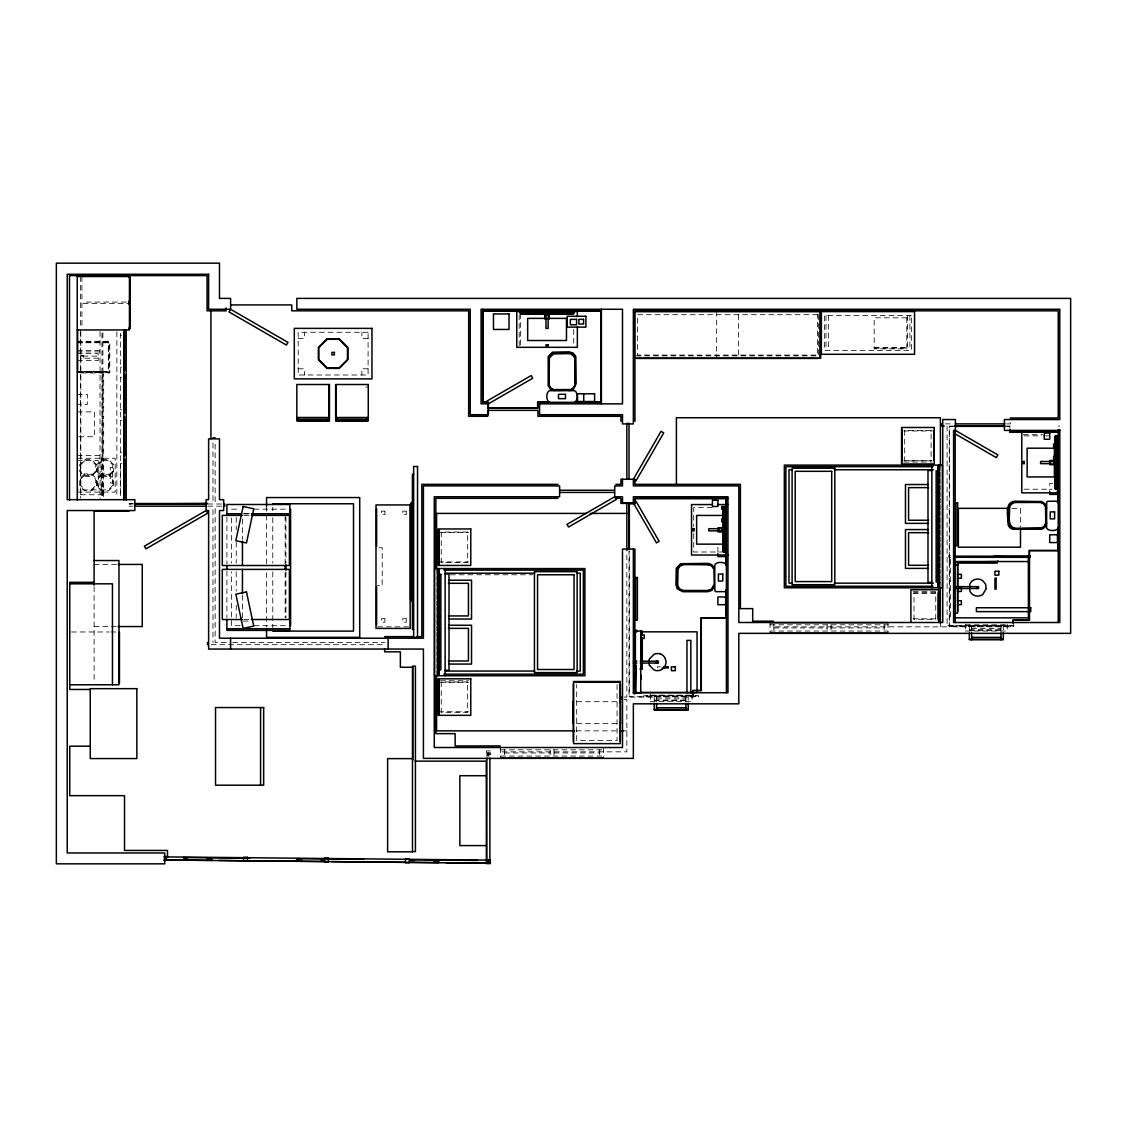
<?xml version="1.0" encoding="UTF-8"?>
<svg xmlns="http://www.w3.org/2000/svg" width="1127" height="1127" viewBox="0 0 1127 1127"><rect width="100%" height="100%" fill="white"/><g stroke="black" fill="none" stroke-linecap="round" stroke-linejoin="round"><path stroke-width="0.75" stroke-dasharray="5 3.75" d="M85.004 460.492L80.609 464.916L80.609 471.142L85.004 475.566L91.259 475.566L95.682 471.142L95.682 464.916L91.259 460.492M91.259 489.865L95.682 485.455L95.682 479.2L91.259 474.791L85.004 474.791L80.609 479.2L80.609 485.455L85.004 489.865M126.182 302.078L83.468 302.078L83.468 303.473L127.886 303.473M120.293 335.226L121.674 335.226M298.19 338.48L304.403 338.48L304.403 332.268M368.092 338.48L361.88 338.48L361.88 332.268M77.256 341.284L109.798 341.284L109.798 372.981L77.256 372.981M77.256 341.988L109.108 341.988L109.108 372.276L77.256 372.276M77.256 342.369L108.713 342.369L108.713 371.896L77.256 371.896M77.256 342.763L108.319 342.763L108.319 371.501L77.256 371.501M874.172 347.694L906.784 347.694M874.172 348.088L906.784 348.088M77.256 350.511L102.895 350.511M77.256 351.92L102.895 351.92M77.256 353.639L98.218 353.639L98.218 360.64L77.256 360.64M80.764 355.963L83.088 355.963M636.079 355.864L818.949 355.864M83.088 356.118L98.612 356.118L98.612 358.147L80.764 358.301M120.293 367.177L121.674 367.177M298.19 368.783L304.403 368.783L304.403 374.995M368.092 368.783L361.88 368.783L361.88 374.995M80.679 371.544L102.895 371.544M77.256 372.473L102.895 372.473M102.106 375.742L102.895 375.742M120.293 377.756L121.674 377.756M365.726 387.068L367.895 387.068M77.256 394.422L87.357 394.422L87.357 404.494L77.256 404.494M120.293 409.707L121.674 409.707M77.256 411.876L94.358 411.876L94.358 436.727L77.256 436.727M102.106 411.735L102.895 411.735M102.106 418.244L102.895 418.244M120.293 420.286L121.674 420.286M945.173 423.893L953.963 423.893M1006.679 423.893L1010.201 423.893L1010.201 420.935M954.484 426.062L949.258 426.062L949.258 626.851L1013.328 626.851L1013.328 623.527M1006.721 426.062L1010.201 426.062M1058.239 426.062L1059.803 426.062M953.019 426.372L949.582 426.372L949.582 626.542M1006.425 426.372L1009.877 426.372L1009.877 429.331M903.826 430.965L933.734 430.965M1023.33 434.698L1042.503 434.698M1024.091 435.895L1041.644 435.895M1043.391 435.895L1048.659 435.895M120.293 452.237L121.674 452.237M102.106 454.251L102.895 454.251M77.256 455.604L101.176 455.604L101.176 494.753L77.256 494.753M77.256 458.252L115.165 458.252L115.165 492.119L77.256 492.119M77.256 460.422L98.218 460.422L98.218 489.921L77.256 489.921M903.826 460.478L931.987 460.478M102.106 460.774L102.895 460.774M903.896 462.042L931.916 462.042M121.829 463.577L120.434 463.577L120.434 493.964L121.829 493.964M1052.801 483.539L1049.702 483.539L1049.702 489.752M1024.091 489.217L1052.167 489.217M129.112 503.53L132.592 503.53M207.734 504.008L212.975 504.008L212.975 441.249M221.54 504.008L215.144 504.008L215.144 441.249M129.112 506.178L132.606 506.178M207.734 506.178L212.975 506.178L212.975 642.531M221.54 506.178L215.144 506.178L215.144 642.531L230.866 642.531M712.236 507.573L693.711 507.573L693.711 526.365M1011.863 508.347L1020.484 508.347L1020.484 526.929M231.556 509.165L240.234 509.165M254.124 509.165L287.117 509.165M244.376 513.771L251.363 513.771M243.08 513.813L249.94 513.813M243.939 515.377L249.94 515.377M440.375 532.451L468.536 532.451M379.095 547.736L382.208 547.736L382.208 585.589L377.531 585.589M724.027 552.005L693.711 552.005L693.711 533.212M950.512 557.344L948.793 557.344L948.793 555.653L950.512 555.653L950.427 617.835M438.628 561.964L468.536 561.964M94.119 564.43L116.475 564.43M450.406 574.784L533.001 574.784M913.138 591.689L936.636 591.689M913.067 593.239L938.397 593.239M913.067 618.864L936.706 618.864M243.939 619.512L249.94 619.512M243.08 621.076L249.94 621.076M770.037 624.823L888.048 624.823M965.43 624.823L1007.186 624.823M240.234 625.724L231.556 625.724L231.556 571.798M254.124 625.724L287.117 625.724M950.822 625.767L1011.06 625.767M969.319 626.133L1003.298 626.133M950.822 626.373L1011.06 626.373M94.119 626.556L109.587 626.556M111.319 626.556L116.475 626.556M377.531 626.851L408.439 626.851M773.911 627.936L827.105 627.936M830.979 627.936L884.174 627.936M971.643 628.542L1000.973 628.542M969.319 629.739L1003.298 629.739M969.319 630.331L1003.298 630.331M770.037 631.035L888.048 631.035M965.43 631.035L1007.186 631.035M71.452 631.979L109.164 631.979M110.869 631.979L117.729 631.979M232.613 642.531L384.673 642.531M211.045 644.7L384.673 644.7M660.549 666.79L657.45 666.79L657.45 667.959M440.446 680.778L468.466 680.778M440.375 682.314L468.536 682.314M650.349 695.176L692.091 695.176M646.475 695.979L695.965 695.979M646.475 696.599L695.965 696.599M624.076 697.078L626.851 697.078L626.851 550.145M656.562 698.881L685.878 698.881M624.076 699.487L626.851 699.501L626.851 751.85L500.275 751.85L500.275 748.906M654.223 700.078L688.217 700.078M654.223 700.684L688.217 700.684M650.349 701.388L692.091 701.388M576.714 701.712L620.554 701.712M438.628 711.841L468.536 711.841M576.714 723.435L618.808 723.435M576.235 730.859L619.864 730.859M623.358 730.859L626.851 730.859M500.599 749.835L603.579 749.835M486.779 752.85L489.879 752.85L489.808 756.358M504.473 752.949L550.145 752.949M554.033 752.949L599.705 752.949M500.599 756.048L603.579 756.048M1011.06 625.457L1011.06 626.542M1007.186 624.062L1007.186 633.36M1003.298 624.823L1003.298 631.162M1000.973 626.133L1000.973 631.486M971.643 626.133L971.643 631.486M969.319 624.823L969.319 631.162M965.43 624.062L965.43 633.36M950.822 625.457L950.822 626.542M949.652 556.174L949.652 563.106M947.089 426.062L947.089 626.851L773.46 626.851L773.46 624.006M940.411 623.344L940.411 626.851M909.898 315.461L909.898 350.412M907.573 315.461L907.573 350.412M888.048 622.653L888.048 633.36M884.174 624.823L884.174 631.035M830.979 624.823L830.979 631.035M828.359 315.461L828.359 350.412M827.105 624.823L827.105 631.035M826.021 315.461L826.021 350.412M818.371 314.842L818.371 356.681M773.911 624.823L773.911 631.035M770.037 622.653L770.037 633.36M738.396 314.715L738.396 356.808M717.885 547.257L717.885 551.92M716.659 311.207L716.659 356.808M695.965 695.669L695.965 696.754M693.33 693.88L693.33 697.078L629.021 697.078L629.021 550.948M693.02 691.964L693.02 696.754M692.091 694.317L692.091 703.826M688.217 695.176L688.217 701.501M685.878 696.486L685.878 701.825M656.562 696.486L656.562 701.825M654.223 695.176L654.223 701.501M650.349 694.317L650.349 703.826M646.475 695.669L646.475 696.754M643.756 696.754L643.756 695.669L698.684 695.669L698.684 696.754L629.331 696.754L629.331 551.103M617.061 684.61L617.061 740.524L576.686 740.524L576.686 684.61M603.579 747.666L603.579 758.372M599.705 749.835L599.705 756.048M573.713 329.45L573.713 345.172M554.033 749.835L554.033 756.048M550.145 749.835L550.145 756.048M520.42 313.729L520.42 345.172M519.195 314.743L519.195 345.876M504.473 749.835L504.473 756.048M500.599 747.666L500.599 758.372M488.794 752.85L488.794 756.358M487.864 752.85L487.864 756.358M486.85 752.85L486.85 756.358M285.92 517.335L285.92 563.049M285.92 571.84L285.92 617.554M285.145 515.377L285.145 563.979M285.145 572.657L285.145 617.779M272.762 507.263L272.762 510.756M272.762 517.73L272.762 563.077M272.762 571.798L272.762 627.626M266.55 506.291L266.55 563.951M266.55 572.685L266.55 626.837M242.432 518.829L242.432 539.579M242.432 595.31L242.432 617.779M236.233 517.335L236.233 529.634M236.233 541.946L236.233 563.049M236.233 571.84L236.233 591.182M236.233 605.241L236.233 617.554M231.556 517.856L231.556 563.091M226.907 517.11L226.907 563.979M226.907 571.107L226.907 617.779M120.35 333.254L120.35 496.711M116.856 331.718L116.856 496.514M103.67 496.627L103.67 459.21L102.261 459.21L102.106 496.768L102.895 496.768L102.895 329.957M101.951 333.254L101.951 496.711M100.021 331.507L100.021 498.472M94.119 586.787L94.119 683.032M81.933 276.524L81.933 329.014M80.848 332L80.848 497.965M80.369 276.524L80.369 329.014M80.369 330.253L80.369 497.965M96.528 471.509L91.611 476.439L84.652 476.439L79.735 471.509L79.735 464.563L84.652 459.647L91.611 459.647L96.528 464.563L96.528 471.509M113.602 471.509L108.699 476.439L101.726 476.439L96.823 471.509L96.823 464.563L101.726 459.647L108.699 459.647L113.602 464.563L113.602 471.509M84.652 473.932L79.735 478.848L79.735 485.807L84.652 490.71L91.611 490.71L96.528 485.807L96.528 478.848L91.611 473.932L84.652 473.932M102.106 460.492L97.683 464.916L97.683 471.142L102.106 475.566L108.333 475.566L112.756 471.142L112.756 464.916L108.333 460.492L102.106 460.492M101.726 473.932L96.823 478.848L96.823 485.807L101.726 490.71L108.699 490.71L113.602 485.807L113.602 478.848L108.699 473.932L101.726 473.932M112.756 485.455L108.333 489.865L102.106 489.865L97.683 485.455L97.683 479.2L102.106 474.791L108.333 474.791L112.756 479.2L112.756 485.455M132.592 503.994L129.112 504.008L132.606 504.008M817.61 314.701L637.445 314.701L637.445 355.075L817.61 355.075L817.61 314.701M911.447 315.461L824.471 315.461L824.471 350.412L911.447 350.412L911.447 315.461M906.784 317.814L874.172 317.814L874.172 348.863L906.784 348.863L906.784 317.814M368.092 332.268L298.19 332.268L298.19 374.995L368.092 374.995L368.092 332.268M83.243 355.738L80.609 355.738L80.609 358.527L83.243 358.527L83.243 355.738M103.67 374.178L102.261 374.178L102.261 413.271L103.67 413.271L103.67 374.178M103.67 416.694L102.261 416.694L102.261 455.801L103.67 455.801L103.67 416.694M931.099 430.57L904.685 430.57L904.685 460.873L931.099 460.873L931.099 430.57M112.601 467.423L110.277 467.423L110.277 482.948L112.601 482.948L112.601 467.423M384.913 511.151L381.419 511.151L381.419 514.645L384.913 514.645L384.913 511.151M406.269 511.151L402.776 511.151L402.776 514.645L406.269 514.645L406.269 511.151M467.663 532.057L441.263 532.057L441.263 562.359L467.663 562.359L467.663 532.057M935.748 592.844L914.011 592.844L914.011 619.258L935.748 619.258L935.748 592.844M384.913 618.681L381.419 618.681L381.419 622.203L384.913 622.203L384.913 618.681M406.269 618.681L402.776 618.681L402.776 622.203L406.269 622.203L406.269 618.681M1013.779 625.457L948.103 625.457L948.103 626.542L1013.779 626.542L1013.779 625.457M467.663 681.948L441.263 681.948L441.263 712.222L467.663 712.222L467.663 681.948M490.273 750.92L486.385 750.92L486.385 754.794L490.273 754.794L490.273 750.92"/><path stroke-width="1.5" d="M488.315 863.212L488.343 860.112L164.57 856.886L164.528 860L488.315 863.212L446.081 862.718M1058.239 527.83C1056.901 531.465 1047.941 531.479 1046.589 527.83L1046.687 502.374A1.648 1.648 0 0 1 1047.772 501.29L1056.52 501.191L1058.239 502.91M1046.589 522.548L1046.25 524.703A6.945 6.945 0 0 1 1041.757 529.197L1012.595 529.197A6.945 6.945 0 0 1 1008.101 524.703C1008.313 517.448 1003.706 502.529 1014.751 501.191L1041.757 501.543L1045.264 504.065L1046.589 508.192M726.422 590.013L725.239 591.647L715.941 591.647A1.86 1.86 0 0 1 714.842 590.534L714.757 565.078C716.124 561.457 725.041 561.443 726.422 565.078M713.659 586.378L711.264 589.689L707.39 590.928L683.314 590.928L679.44 589.689L677.031 586.378L676.707 570.755L679.44 565.416L683.314 564.148L709.432 564.486A6.523 6.523 0 0 1 713.659 568.698M714.419 586.885L711.884 590.379L707.784 591.717L682.92 591.717L677.271 588.843L675.946 584.716L676.285 568.205L680.75 563.711L707.784 563.373L711.884 564.697L714.419 568.205M649.546 658.858L654.167 654.223A8.593 8.593 0 0 1 660.647 654.181M569.177 390.66L573.305 389.336L576.179 383.673L575.827 356.667L573.305 353.16L569.177 351.835L552.653 352.173L548.173 356.667L548.173 385.828L550.709 389.336L554.822 390.66M574.46 402.311C578.109 400.973 578.109 391.985 574.46 390.66L549.525 390.66C545.905 391.985 545.905 400.973 549.525 402.311M207.453 503.544L134.338 503.98L205.987 504.008M127.731 276.369L129.126 276.369M77.256 276.524L129.45 276.524M128.675 277.143L130.211 277.298L130.211 302.149L128.83 302.149M128.83 303.388L130.211 303.388L130.211 328.253L128.83 328.253M231.303 304.924L291.766 304.924L291.766 310.827L468.663 310.827L468.663 416.286L487.723 416.286L487.723 410.369L537.917 410.369L537.917 416.286L620.935 416.286L620.935 421.357M482.652 309.249L482.652 310.813L601.381 310.813M517.702 311.151L482.962 311.151L482.962 401.973L488.033 401.973L488.033 407.889L537.621 407.889L537.621 401.973L549.624 401.973M576.756 311.151L601.071 311.151L601.071 401.973L575.348 401.973M636.656 311.362L818.371 311.362M128.675 328.408L129.45 328.408M77.256 329.957L129.45 329.957L129.45 275.608M636.656 358.428L818.371 358.428M487.723 402.297L482.652 402.297L482.652 310.827M601.381 402.311L539.565 402.311L539.565 414.722L622.498 414.722L622.498 423.921L633.36 423.921L633.36 309.263L1059.789 309.263L1059.789 419.54L1004.411 419.54L1004.411 430.401L1059.789 430.401M539.565 403.86L622.498 403.86L622.498 309.263L481.088 309.263L481.088 403.86L488.343 403.86L532.705 378.249L531.141 375.559L486.794 401.17L488.343 403.86L488.343 414.722L470.227 414.722L470.227 309.263L296.838 309.263L296.838 298.401L1070.65 298.401L1070.65 633.36L738.819 633.36L738.819 703.826L633.36 703.826L633.36 758.372L423.414 758.372L423.414 649.053L208.622 649.053L208.622 510.531L206.1 510.531L144.397 546.158L145.946 548.849L207.65 513.222L206.1 510.531L206.1 499.67L208.622 499.67L208.622 438.854L219.483 438.854L219.483 499.67L223.667 499.67L223.667 510.531L219.483 510.531L219.483 638.192L423.414 638.192L423.414 485.906L559.598 485.906L559.598 496.768L434.275 496.768L434.275 747.511L622.498 747.511L622.498 549.06L634.924 549.06L634.839 694.049M487.723 408.199L537.917 408.199L537.917 402.297M329.056 417.497L297.218 417.497L297.218 419.216L329.056 419.216M336.057 417.497L367.895 417.497L367.895 419.216L336.057 419.216M1010.201 417.976L1058.225 417.976L1058.225 310.827L634.938 310.827L634.938 421.357M955.724 423.893L1004.918 423.893M944.37 426.062L941.665 426.062L941.665 423.893M954.484 426.062L1004.974 426.062M954.752 426.372L1004.706 426.372M955.372 433.965L996.282 457.59L997.846 454.899L955.414 430.401L953.597 430.401L953.597 622.513L1059.803 622.513L1059.803 429.57M1010.201 431.979L1058.225 431.979M1057.999 432.275L1009.877 432.289L1009.877 429.331M1056.21 436.515L1054.9 436.515L1054.9 488.611L1056.21 488.611M212.975 437.769L215.144 437.769M1052.026 461.464L1040.601 461.464L1040.601 463.648L1050.392 463.648M933.043 466.677L785.885 466.677L785.885 586.265L933.043 586.265M792.478 469.776L788.999 469.776L788.999 583.152L792.478 583.152M834.234 469.776L933.438 469.776M931.86 470.537L928 470.537L928 582.377L931.86 582.377M937.903 472.467L939.833 472.467L939.833 477.13L937.903 477.13M413.651 474.27L412.412 474.27L412.412 629.57L413.651 629.57M937.903 478.919L939.833 478.919L939.833 483.582L937.903 483.582M557.95 484.342L421.836 484.342L421.836 636.628L416.765 636.628M615.863 484.342L620.935 484.342L620.935 479.271L633.459 479.271L636.051 480.792L663.718 432.895L661.028 431.331L633.36 479.243L633.36 485.906L738.819 485.906L738.819 622.498L942.75 622.498L942.75 419.54L955.414 419.54L955.414 430.401M928.183 484.525L905.474 484.525L905.474 523.365L928.183 523.365M937.903 485.385L939.833 485.385L939.833 490.048L937.903 490.048M928.648 487.625L908.587 487.625L908.587 520.251L928.648 520.251M559.71 490.259L614.116 490.259M937.903 491.837L939.833 491.837L939.833 496.5L937.903 496.5M559.71 492.429L614.116 492.429M1057.999 492.851L1021.809 492.851L1021.809 432.275M937.903 498.289L939.833 498.289L939.833 502.966L937.903 502.966M557.95 498.345L435.839 498.345L435.839 568.572M615.863 498.345L620.935 498.345L620.935 503.403L626.851 503.403L626.851 550.145M727.957 498.345L634.938 498.345L634.938 503.403M413.074 502.614L411.13 502.614L411.13 601.226L413.074 601.226M633.459 503.403L629.021 503.403L629.021 549.187M134.338 503.53L207.453 503.53M272.762 503.769L353.512 503.769L353.512 631.106L272.762 631.106M635.234 503.713L629.331 503.713L629.331 549.342M712.306 504.558L691.541 504.558L691.541 555.033L727.873 555.033M717.505 504.558L727.873 504.558M937.903 504.755L939.833 504.755L939.833 509.418L937.903 509.418M134.352 506.178L205.987 506.178M1008.411 508.347L958.359 508.347L958.359 547.187L1020.484 547.187L1020.484 528.605M723.069 509.362L724.224 509.362M129.112 511.137L94.119 511.137L94.119 585.138M937.903 511.207L939.833 511.207L939.833 515.87L937.903 515.87M586.702 513.419L436.586 513.419L436.586 567.783M590.196 513.419L626.851 513.419M226.907 513.771L240.882 513.771M251.363 513.771L289.808 513.771M242.432 515.377L222.301 515.377L222.301 565.5L289.414 565.5L289.414 515.377L251.448 515.377M937.903 517.673L939.833 517.673L939.833 522.336L937.903 522.336M937.903 524.125L939.833 524.125L939.833 528.788L937.903 528.788M720.209 528.704L708.784 528.704L708.784 530.873L720.209 530.873M928.183 529.577L905.474 529.577L905.474 568.388L928.183 568.388M937.903 530.578L939.833 530.578L939.833 535.255L937.903 535.255M928.648 532.677L908.587 532.677L908.587 565.289L928.648 565.289M937.903 537.044L939.833 537.044L939.833 541.707L937.903 541.707M937.903 543.496L939.833 543.496L939.833 548.159L937.903 548.159M937.903 549.948L939.833 549.948L939.833 554.625L937.903 554.625M723.069 550.23L724.224 550.23M1058.225 550.709L1029.5 550.709L1029.5 608.045M954.851 556.174L1029.19 556.174M937.903 556.414L939.833 556.414L939.833 561.077L937.903 561.077M1029.19 556.499L993.408 556.499L1029.19 557.132M955.626 557.287L1030.05 557.344L1030.05 555.653L1028.345 555.653L1028.416 617.835L955.626 617.835M94.119 560.542L118.969 560.542L118.969 684.779L69.733 684.779M954.766 561.542L1029.19 561.542M954.766 562.176L997.296 561.542M954.315 562.317L957.809 562.317L957.809 611.623M937.903 562.866L939.833 562.866L939.833 567.515L937.903 567.515M958.161 563.106L997.296 563.106M118.194 564.43L142.27 564.43L142.27 626.556L118.194 626.556M954.315 565.036L957.809 565.036M438.938 568.572L584.913 568.572L584.913 675.735L438.938 675.735M937.903 569.332L939.833 569.332L939.833 573.995L937.903 573.995M443.968 570.107L583.363 570.107L583.363 674.171L443.968 674.171M445.334 573.206L534.691 573.206M576.742 573.206L580.25 573.206L580.25 671.058L576.742 671.058M445.137 573.995L449.011 573.995L449.011 670.283L445.137 670.283M957.485 574.361L961.373 574.361L961.373 578.25L957.485 578.25M937.903 575.784L939.833 575.784L939.833 580.447L937.903 580.447M448.828 580.208L471.537 580.208L471.537 619.047L448.828 619.047M94.119 582.321L69.747 582.321L69.747 689.47L90.259 689.47M834.234 583.152L933.438 583.152M448.377 583.307L468.438 583.307L468.438 615.934L448.377 615.934M69.733 583.828L112.461 583.828L112.461 684.779M955.33 586.632L978.616 586.632L978.616 588.491L955.33 588.491M957.485 587.561L961.373 587.561L961.373 591.45L957.485 591.45M957.485 600.761L961.373 600.761L961.373 604.65L957.485 604.65M740.383 608.622L752.709 608.622L752.695 621.174L773.46 621.174M955.161 613.187L957.485 613.187L957.485 561.936M726.394 618.047L701.29 618.047L701.29 690.682L696.514 690.682M242.432 619.512L222.301 619.512L222.301 569.389L289.414 569.389L289.414 619.512L251.448 619.512M1013.328 620.216L1029.5 620.216L1029.5 611.524M770.037 622.653L888.048 622.653M448.828 625.26L471.537 625.26L471.537 664.071L448.828 664.071M448.377 628.359L468.438 628.359L468.438 660.971L448.377 660.971M226.907 628.767L289.808 628.767M634.839 630.204L636.558 630.204L636.558 631.923L634.839 631.923M641.672 631.838L697.049 631.838L697.049 692.415L639.939 692.415M770.037 633.219L888.048 633.219M641.531 634.938L644.221 634.938L644.221 638.445L641.531 638.445M384.673 636.628L413.398 636.628M971.643 637.375L1000.973 637.375M969.319 639.178L1003.298 639.178M633.36 661.197L636.797 661.197M640.235 661.197L658.365 661.197L658.365 663.07L640.235 663.07M633.36 663.07L636.797 663.07M636.318 665.24L635.684 692.725M663.648 666.79L668.311 666.79L668.311 667.959L662.098 667.959M640.502 668.255L640.502 669.973M640.361 669.128L642.291 669.128L642.291 637.995M445.334 671.058L534.691 671.058M573.573 682.272L620.188 682.272M634.839 692.33L636.558 692.33M633.36 692.725L727.972 692.725L727.972 496.768L633.36 496.768L633.36 502.867L656.463 542.876L659.14 541.326L636.051 501.318L633.36 502.867L622.498 502.867L622.498 496.768L614.722 496.768L566.98 524.337L568.543 527.013L616.272 499.458L614.722 496.768L614.722 485.906L622.498 485.906L622.498 479.243M656.562 707.728L685.878 707.728M654.223 709.531L688.217 709.531M574.488 730.859L436.586 730.859L436.586 676.496M619.864 730.859L623.358 730.859M500.275 745.947L455.139 745.947L455.139 733.635L435.839 733.635L435.839 675.693M90.259 746.187L69.747 746.187L69.747 795.662L124.519 795.662L124.519 850.434L167.486 850.434L167.486 857.393M500.599 758.217L603.579 758.217M412.468 758.626L387.618 758.626L387.618 851.829L412.468 851.829L412.468 666.17L415.426 666.17L415.426 851.603L412.468 851.603M415.032 761.148L486.272 761.148L486.385 863.606L490.273 863.606L490.273 859.718L486.385 859.718M486.272 775.714L459.858 775.714L459.858 845.588L486.272 845.588M163.894 856.506L166.486 856.506L166.486 860.394L163.894 860.394M183.25 857.548L249.814 858.211M297.105 858.675L363.655 859.337M410.961 859.802L477.51 860.464M183.912 858.168L187.434 858.211M296.528 859.295L301.811 859.337M410.904 860.422L414.426 860.464M206.776 859.337L212.059 859.38M321.153 860.464L324.675 860.507M433.782 861.577L439.051 861.634M164.528 859.929L212.045 860.394M219.089 860.464L324.661 861.521M331.704 861.577L405.607 862.324M409.129 862.352L439.051 862.648M649.546 665.395L654.167 670.03A8.593 8.593 0 0 0 660.647 670.072A8.664 8.664 0 0 0 665.339 665.395A8.593 8.593 0 0 0 665.339 658.858M1058.239 429.57L1058.239 622.513M1057.901 491.344L1057.901 501.769M1057.901 527.816L1057.901 550.399L1029.19 550.399L1029.19 619.906L1013.032 619.906L1013.032 623.217M1057.45 491.302L1057.45 494.401L1049.702 494.401L1049.702 491.302M1056.069 436.515L1056.069 488.611M1003.298 632.839L1003.298 639.784L969.319 639.784L969.319 632.839M1000.973 632.965L1000.973 639.784M977.687 586.632L977.687 588.491M976.743 586.632L976.743 588.491M971.643 632.965L971.643 639.784M955.161 430.401L955.161 622.513M940.411 465.183L940.411 417.737L676.397 417.737L676.397 484.342M940.411 588.195L940.411 623.344M938.876 622.358L938.876 589.745L910.898 589.745L910.898 622.358M938.397 593.239L938.397 618.864M938.312 591.689L938.312 620.428M938.087 472.128L938.087 465.113L784.336 465.113L784.336 587.801L938.087 587.801L938.087 573.784M938.087 475.622L938.087 479.13M938.087 482.638L938.087 486.146M938.087 501.924L938.087 505.417M938.087 508.925L938.087 512.433M938.087 521.195L938.087 524.703M938.087 528.211L938.087 531.719M938.087 535.212L938.087 538.72M938.087 547.483L938.087 550.99M938.087 554.498L938.087 558.006M938.087 566.768L938.087 570.276M937.312 514.8L937.312 518.124M937.312 521.463L937.312 524.788M937.312 528.126L937.312 531.451M937.312 534.776L937.312 538.114M933.734 430.965L933.734 460.478M931.86 465.113L931.86 587.801M902.135 429.415L902.135 462.042M819.935 311.601L819.935 358.189M740.397 608.622L740.397 484.342L634.938 484.342L634.938 479.271M726.394 498.345L726.422 692.725M726.084 505.657L726.084 498.641L635.234 498.641L635.234 502.022M726.084 554.695L726.084 565.205M726.084 589.717L726.084 617.737L700.994 617.737L700.994 690.358L693.02 690.358L693.02 693.556M725.633 553.47L725.633 556.569L717.885 556.569L717.885 553.47M724.224 508.094L724.224 551.483M723.224 508.094L723.224 551.483M693.33 690.682L693.33 693.88M690.837 692.725L690.837 640.39L686.949 640.39L686.949 692.725M688.217 703.178L688.217 710.123L654.223 710.123L654.223 703.178M685.878 703.304L685.878 710.123M657.45 661.197L657.45 663.07M656.492 661.197L656.492 663.07M656.562 703.304L656.562 710.123M642.291 634.529L642.291 631.078L635.389 631.078L635.389 693.19L640.742 693.19L640.742 631.078M641.362 631.078L641.362 669.128M641.136 648.927L641.136 652.815M641.136 662.112L641.136 666.001M641.136 675.341L641.136 679.215M633.36 549.06L633.36 693.584M629.021 423.118L629.021 479.271M626.851 423.118L626.851 479.271M621.301 697.078L621.301 699.501M620.554 701.712L620.554 723.435M620.399 683.835L620.399 702.994M620.399 722.139L620.399 741.298M601.381 309.249L601.381 403.875M583.73 393.774L583.73 401.522M577.348 316.701L577.348 311.601L516.772 311.601L516.772 347.313L577.348 347.313L577.348 326.915M573.361 683.835L573.361 741.298M573.206 701.712L573.206 723.435M548.145 318.659L548.145 328.45L545.975 328.45L545.975 317.025M489.879 758.119L489.879 861.662L486.779 861.662L486.85 758.119M445.137 568.572L445.137 675.735M438.938 529.732L438.938 564.683M438.938 579.109L438.938 582.617M438.938 586.139L438.938 594.915M438.938 598.437L438.938 601.945M438.938 610.735L438.938 614.243M438.938 617.751L438.938 626.542M438.938 630.049L438.938 638.84M438.938 642.348L438.938 645.87M438.938 654.646L438.938 658.168M438.938 661.676L438.938 670.452M438.938 679.609L438.938 714.546M438.699 530.887L438.699 563.514M438.699 680.778L438.699 713.377M412.862 759.894L412.862 667.269L400.367 667.269L400.367 651.829L384.673 651.829L384.673 648.983M388.139 638.192L388.139 649.053M376.615 508.657L376.615 546.496M376.615 586.829L376.615 624.682M367.106 418.666L367.106 420.61L336.818 420.61L336.818 418.666M336.057 384.899L336.057 420.61M329.056 384.899L329.056 420.61M328.281 418.666L328.281 420.61L298.007 420.61L298.007 418.666M290.597 509.165L290.597 625.724M289.808 515.377L289.808 504.502L226.907 504.502L226.907 515.377M289.808 619.512L289.808 630.387L226.907 630.387L226.907 619.512M285.92 564.81L285.92 570.079M285.145 565.712L285.145 569.177M266.55 506.291L266.55 497.556L359.724 497.556L359.724 637.333L266.55 637.333L266.55 628.584M260.576 707.545L260.576 785.195M242.432 541.298L242.432 565.5M242.432 569.389L242.432 593.591M230.598 638.192L230.598 649.053M226.907 565.712L226.907 569.177M226.118 307.868L226.118 310.827L207.058 310.827L207.058 275.594L69.508 275.594L69.508 500.036M224.752 504.008L224.752 506.178M210.932 310.827L210.932 438.713M207.537 642.531L207.537 644.7M129.126 301.008L129.126 304.529M126.196 329.957L126.196 500.022M124.632 331.662L124.632 370.769M124.632 374.178L124.632 413.271M124.632 416.694L124.632 455.801M124.632 459.21L124.632 498.331M123.857 329.957L123.857 500.022M119.448 631.979L119.448 683.244M77.65 329.957L77.65 372.473M77.256 275.608L77.256 500.022M649.49 665.493A8.593 8.593 0 0 1 649.49 658.76M660.704 654.054A8.664 8.664 0 0 1 665.339 658.689M208.622 274.27L208.622 309.263L230.598 309.263L287.963 342.383L286.413 345.073L229.049 311.954L230.598 309.263L230.598 298.401L219.483 298.401L219.483 263.169L56.35 263.169L56.35 863.831L164.711 863.831L164.711 852.97L67.211 852.97L67.211 510.531L134.846 510.531L134.846 499.67L67.211 499.67L67.211 274.27L208.622 274.27M549.37 358.006L549.074 383.743C549.849 393.267 562.542 389.618 568.572 390.125A6.382 6.382 0 0 0 574.939 383.743L574.939 359.978A6.382 6.382 0 0 0 568.572 353.61L553.47 353.934L549.37 358.006M548.919 357.16L548.919 385.335A6.706 6.706 0 0 0 553.16 389.576L570.84 389.576A6.706 6.706 0 0 0 575.08 385.335L575.08 357.16A6.706 6.706 0 0 0 570.84 352.92L553.16 352.92A6.706 6.706 0 0 0 548.919 357.16M1045.814 522.153L1045.504 524.21A6.706 6.706 0 0 1 1041.263 528.45L1015.145 528.76L1011.257 527.506L1008.538 522.153L1008.538 508.559L1009.792 504.699L1013.088 502.29L1041.263 502.29A6.706 6.706 0 0 1 1045.504 506.53L1045.814 522.153M678.031 569.022L677.721 584.11A6.382 6.382 0 0 0 684.089 590.478L707.855 590.478L711.588 589.252L714.222 584.11L713.912 569.022L711.588 565.824L707.855 564.627L684.089 564.627L680.342 565.824L678.031 569.022M1046.053 521.914L1044.828 525.661L1041.658 527.971L1015.906 528.295C1006.397 527.492 1010.046 514.828 1009.538 508.798A6.382 6.382 0 0 1 1015.906 502.431L1039.686 502.431A6.382 6.382 0 0 1 1046.053 508.798L1046.053 521.914M243.108 506.516L235.853 540.692L246.489 542.946L253.744 508.77L243.108 506.516M986.153 588.66L982.871 594.352A8.593 8.593 0 0 1 974.418 595.45A8.396 8.396 0 0 1 969.798 590.83L969.798 584.293A8.396 8.396 0 0 1 972.474 580.771A8.593 8.593 0 0 1 982.871 580.771L985.576 584.293L986.153 588.66M327.027 338.861L318.363 347.51L318.363 359.752L327.027 368.402L339.255 368.402L347.905 359.752L347.905 347.51L339.255 338.861L327.027 338.861M327.196 339.297L318.8 347.694L318.8 359.569L327.196 367.965L339.072 367.965L347.482 359.569L347.482 347.694L339.072 339.297L327.196 339.297M246.489 591.943L235.853 594.183L243.108 628.373L253.744 626.119L246.489 591.943M820.695 311.601L634.332 311.601L634.332 358.189L820.695 358.189L820.695 311.601M914.546 311.601L821.372 311.601L821.372 354.301L914.546 354.301L914.546 311.601M574.009 312.052L520.096 312.052L520.096 313.531L574.009 313.531L574.009 312.052M573.108 312.982L521.012 312.982L521.012 314.137L573.108 314.137L573.108 312.841M509.024 313.926L493.471 313.926L493.471 329.45L509.024 329.45L509.024 313.926M549.159 314.926L544.975 314.926L544.975 319.11L549.159 319.11L549.159 314.926M548.624 315.461L545.51 315.461L545.51 318.575L548.624 318.575L548.624 315.461M585.885 316.25L567.247 316.25L567.247 327.126L585.885 327.126L585.885 316.25M566.472 318.377L527.661 318.377L527.661 340.509L566.472 340.509L566.472 318.377M576.573 319.35L570.361 319.35L570.361 324.801L576.573 324.801L576.573 319.35M583.561 319.35L578.898 319.35L578.898 324.012L583.561 324.012L583.561 319.35M371.966 328.38L294.302 328.38L294.302 378.883L371.966 378.883L371.966 328.38M548.229 344.834L545.905 344.834L545.905 345.764L548.229 345.764L548.229 344.834M334.381 352.385L331.887 352.385L331.887 354.878L334.381 354.878L334.381 352.385M329.45 384.504L296.824 384.504L296.824 420.991L329.45 420.991L329.45 384.504M368.261 384.504L335.663 384.504L335.663 420.991L368.261 420.991L368.261 384.504M594.619 393.774L577.545 393.774L577.545 401.522L594.619 401.522L594.619 393.774M565.486 394.309L558.499 394.309L558.499 398.662L565.486 398.662L565.486 394.309M934.213 427.485L901.586 427.485L901.586 463.972L934.213 463.972L934.213 427.485M1049.702 433.064L1044.25 433.064L1044.25 439.248L1049.702 439.248L1049.702 433.064M1056.999 435.6L1055.52 435.6L1055.52 489.512L1056.999 489.512L1056.999 435.6M1057.45 444.01L1053.59 444.01L1053.59 446.715L1057.45 446.715L1057.45 444.01M1054.407 448.194L1027.12 448.194L1027.12 476.932L1054.407 476.932L1054.407 448.194M1057.45 456.435L1053.59 456.435L1053.59 459.14L1057.45 459.14L1057.45 456.435M1054.111 460.464L1049.941 460.464L1049.941 464.662L1054.111 464.662L1054.111 460.464M1053.59 461.013L1050.463 461.013L1050.463 464.113L1053.59 464.113L1053.59 461.013M1024.288 461.408L1023.372 461.408L1023.372 463.732L1024.288 463.732L1024.288 461.408M942.355 465.113L938.481 465.113L938.481 587.801L942.355 587.801L942.355 465.113M939.833 466L937.903 466L937.903 470.677L939.833 470.677L939.833 466M417.539 466.493L413.651 466.493L413.651 637.333L417.539 637.333L417.539 466.493M834.797 468.212L792.098 468.212L792.098 584.702L834.797 584.702L834.797 468.212M937.706 470.931L936.143 470.931L936.143 581.983L937.706 581.983L937.706 470.931M831.698 471.311L795.211 471.311L795.211 581.588L831.698 581.588L831.698 471.311M717.885 500.275L712.433 500.275L712.433 506.488L717.885 506.488L717.885 500.275M957.64 502.924L955.935 502.924L955.935 545.623L957.64 545.623L957.64 502.924M411.482 504.149L410.552 504.149L410.552 599.677L411.482 599.677L411.482 504.149M410.158 504.938L375.995 504.938L375.995 628.415L410.158 628.415L410.158 504.938M725.633 506.53L721.745 506.53L721.745 509.263L725.633 509.263L725.633 506.53M725.182 507.319L723.703 507.319L723.703 552.258L725.182 552.258L725.182 507.319M724.393 508.094L723.069 508.094L723.069 551.483L724.393 551.483L724.393 508.094M1054.59 511.883L1050.237 511.883L1050.237 518.857L1054.59 518.857L1054.59 511.883M722.816 515.433L696.641 515.433L696.641 544.144L722.816 544.144L722.816 515.433M725.633 518.955L721.745 518.955L721.745 521.688L725.633 521.688L725.633 518.955M722.294 527.704L718.096 527.704L718.096 531.874L722.294 531.874L722.294 527.704M721.745 528.225L718.646 528.225L718.646 531.352L721.745 531.352L721.745 528.225M694.035 528.619L693.105 528.619L693.105 530.958L694.035 530.958L694.035 528.619M470.776 528.957L438.149 528.957L438.149 565.444L470.776 565.444L470.776 528.957M1057.45 534.776L1049.702 534.776L1049.702 542.552L1057.45 542.552L1057.45 534.776M998.142 561.302L996.423 561.936L998.142 561.302M438.544 568.572L434.656 568.572L434.656 675.735L438.544 675.735L438.544 568.572M439.121 569.374L437.177 569.374L437.177 574.052L439.121 574.052L439.121 569.374M998.832 571.248L994.944 571.248L994.944 575.136L998.832 575.136L998.832 571.248M577.151 571.671L534.437 571.671L534.437 672.608L577.151 672.608L577.151 571.671M722.773 574.052L718.406 574.052L718.406 581.039L722.773 581.039L722.773 574.052M440.868 574.39L439.319 574.39L439.319 669.917L440.868 669.917L440.868 574.39M574.037 574.77L537.551 574.77L537.551 669.508L574.037 669.508L574.037 574.77M439.121 575.686L437.177 575.686L437.177 580.349L439.121 580.349L439.121 575.686M637.403 577.489L635.684 577.489L635.684 620.188L637.403 620.188L637.403 577.489M996.113 578.25L994.944 578.25L994.944 589.125L996.113 589.125L996.113 578.25M439.121 581.997L437.177 581.997L437.177 586.66L439.121 586.66L439.121 581.997M939.833 582.236L937.903 582.236L937.903 586.913L939.833 586.913L939.833 582.236M439.121 588.294L437.177 588.294L437.177 592.943L439.121 592.943L439.121 588.294M439.121 594.605L437.177 594.605L437.177 599.254L439.121 599.254L439.121 594.605M725.633 596.972L717.885 596.972L717.885 604.72L725.633 604.72L725.633 596.972M439.121 600.888L437.177 600.888L437.177 605.565L439.121 605.565L439.121 600.888M439.121 607.214L437.177 607.214L437.177 611.862L439.121 611.862L439.121 607.214M1030.74 607.763L976.391 607.763L976.391 611.623L1030.74 611.623L1030.74 607.763M439.121 613.525L437.177 613.525L437.177 618.174L439.121 618.174L439.121 613.525M439.121 619.808L437.177 619.808L437.177 624.471L439.121 624.471L439.121 619.808M439.121 626.119L437.177 626.119L437.177 630.782L439.121 630.782L439.121 626.119M439.121 632.416L437.177 632.416L437.177 637.093L439.121 637.093L439.121 632.416M439.121 638.727L437.177 638.727L437.177 643.376L439.121 643.376L439.121 638.727M439.121 645.038L437.177 645.038L437.177 649.687L439.121 649.687L439.121 645.038M439.121 651.336L437.177 651.336L437.177 655.984L439.121 655.984L439.121 651.336M439.121 657.647L437.177 657.647L437.177 662.296L439.121 662.296L439.121 657.647M439.121 663.93L437.177 663.93L437.177 668.607L439.121 668.607L439.121 663.93M675.298 666.79L671.41 666.79L671.41 670.678L675.298 670.678L675.298 666.79M439.121 670.241L437.177 670.241L437.177 674.904L439.121 674.904L439.121 670.241M470.776 678.82L438.149 678.82L438.149 715.335L470.776 715.335L470.776 678.82M620.188 681.511L573.573 681.511L573.573 743.637L620.188 743.637L620.188 681.511M136.846 688.667L90.245 688.667L90.245 758.556L136.846 758.556L136.846 688.667M263.662 707.545L215.525 707.545L215.525 785.195L263.662 785.195L263.662 707.545M247.433 857.309L243.559 857.309L243.559 861.197L247.433 861.197L247.433 857.309M328.38 858.112L324.506 858.112L324.506 862L328.38 862L328.38 858.112M409.326 858.915L405.438 858.915L405.438 862.803L409.326 862.803L409.326 858.915"/></g></svg>
